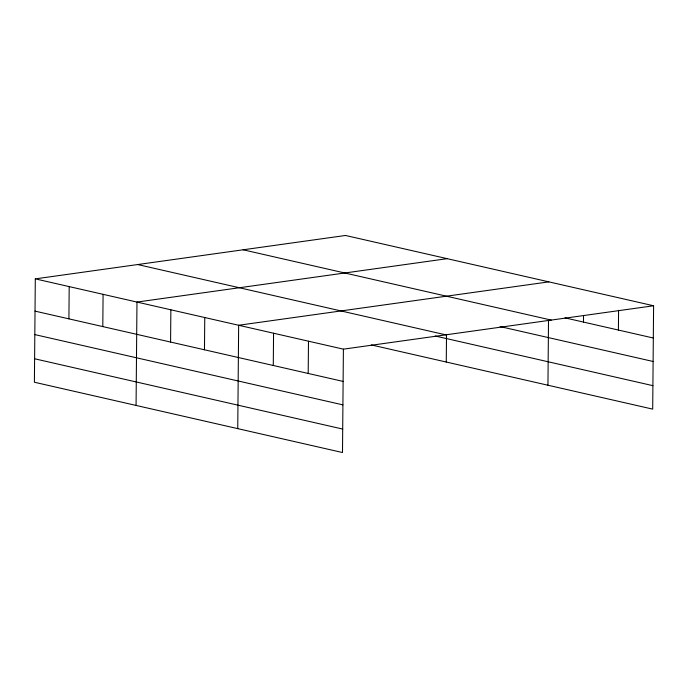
<?xml version="1.0" encoding="UTF-8"?>
<svg xmlns="http://www.w3.org/2000/svg" width="688" height="688" viewBox="0 0 688 688"><rect width="100%" height="100%" fill="white"/><g stroke="black" fill="none" stroke-linecap="round" stroke-linejoin="round"><path stroke-width="1.03" d="M35.303 278.872L34.4 382.236L342.495 452.532L343.398 349.16L35.303 278.872L345.505 235.468L653.6 305.764L652.697 409.128L371.305 344.929M68.912 318.854L69.196 286.604M102.804 326.585L103.08 294.335M136.069 405.43L136.972 302.066L447.174 258.671M170.581 342.048L170.865 309.798M204.474 349.788L204.757 317.529M237.747 428.633L238.65 325.261L548.843 281.865M273.282 365.483L273.566 333.224M308.198 373.446L308.482 341.196M446.271 362.034L446.512 334.359M547.949 385.228L548.508 320.522M583.484 322.087L583.536 315.844M618.4 330.051L618.572 310.279M343.398 349.16L653.6 305.764M564.994 317.865L653.316 338.014M243.139 249.796L551.234 320.083M500.09 326.576L653.11 361.484M137.669 264.545L445.764 334.841M435.177 335.993L652.903 385.667M35.019 311.122L343.114 381.419M34.813 334.592L342.916 404.879M34.606 358.766L342.701 429.063"/></g></svg>
